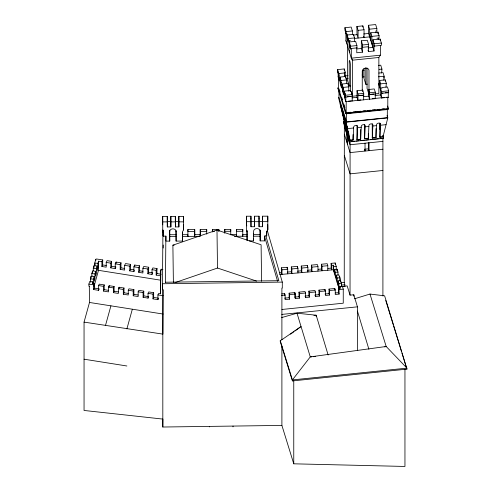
<?xml version="1.0" encoding="UTF-8"?>
<svg xmlns="http://www.w3.org/2000/svg" width="491" height="491" viewBox="0 0 491 491"><rect width="100%" height="100%" fill="white"/><g stroke="black" fill="none" stroke-linecap="round" stroke-linejoin="round"><path stroke-width="0.74" d="M95.144 265.183L94.745 265.146L94.745 263.066L95.8 259.266L96.561 258.978L102.742 259.96L101.895 261.74L101.895 266.484L106.203 267.172L106.203 262.421L107.05 260.641L111.635 261.372L110.788 263.145L110.788 267.896L115.225 268.602L115.225 263.851L116.072 262.071L121.025 262.857L120.185 264.637L120.185 269.387L124.646 270.093L124.646 265.343L125.493 263.569L130.6 264.379L129.753 266.153L129.753 270.903L133.896 271.56L133.896 266.809L134.743 265.03L139.585 265.803L138.738 267.577L138.738 272.327L142.906 272.99L142.906 268.239L143.753 266.46L148.712 267.245L147.865 269.025L147.865 273.775L152.02 274.432L152.02 269.682L152.861 267.908L157.022 268.565L156.175 270.345L156.175 275.089L160.33 275.752L160.33 271.001L160.753 271.069L160.526 293.771L158.611 293.471L157.93 294.913L157.93 299.657L152.989 298.884L152.989 294.134L153.665 292.691L148.724 291.918L148.043 293.354L148.043 298.105L143.096 297.325L143.096 292.581L143.777 291.138L138.83 290.359L138.149 291.801L138.149 296.552L133.208 295.772L133.208 291.022L133.883 289.586L128.943 288.806L128.261 290.242L128.261 294.993L123.315 294.213L123.315 289.469L123.996 288.027L119.049 287.247L118.368 288.69L118.368 293.44L113.427 292.661L113.427 287.91L114.102 286.474L109.162 285.694L108.48 287.131L108.48 291.881L103.533 291.102L103.533 286.357L104.215 284.915L99.268 284.136L98.593 285.578L98.593 290.328L93.646 289.549L93.646 284.798L94.321 283.362L92.425 283.062L92.762 281.834L89.614 281.546L88.902 284.093L88.902 286.179L89.503 286.235M160.618 293.827L160.753 271.069M404.952 369.164L404.952 466.45L293.759 463.817L281.895 425.415L162.816 427.023L162.816 289.727L162.411 289.727L162.944 229.948L162.944 235.925L163.35 235.925M163.227 248.047L163.257 245.015M89.307 286.216L89.503 302.468L84.053 322.108L162.895 334.119L163.153 289.653M162.816 427.023L162.895 419.087L84.053 410.458L84.053 322.108M165.461 282.656L165.872 236.134M209.614 426.912L209.62 426.391M233.016 426.857L233.022 426.078M348.763 133.067L348.763 138.364L349.402 140.414L353.054 140.039L353.661 127.071A2.032 1.363 -13.4 0 1 355.717 125.451A2.032 1.363 -13.4 0 1 357.644 126.66L357.018 139.634L360.689 139.254L360.689 129.421M375.959 128.581L375.959 137.683L372.288 138.063L372.896 125.095A2.032 1.363 -13.4 0 0 370.987 123.879A2.032 1.363 -13.4 0 0 368.913 125.5L368.324 138.468L364.653 138.849L364.653 137.768M375.959 137.683L376.566 124.714A2.032 1.363 -13.4 0 1 378.622 123.094A2.032 1.363 -13.4 0 1 380.55 124.303L379.874 137.124L383.514 136.903L383.514 138.345L349.402 141.856L343.596 123.057L343.596 121.621L344.344 124.051M387.068 115.502L387.798 117.883L382.955 136.964M90.743 282.356L90.344 278.906L91.074 276.261L94.229 276.556L94.229 281.306L94.966 278.667L94.966 273.917L95.696 271.278L92.541 270.983L91.811 273.622L91.811 275.709L92.21 275.746M93.677 270.461L93.278 270.424L93.278 268.344L94.008 265.705L97.163 265.993L97.163 270.744L97.899 268.104L97.899 263.354L98.495 261.2L101.895 261.74M94.745 265.146L95.094 263.882M93.499 283.264L93.499 279.195L94.229 276.556M95.696 271.278L95.696 276.022L96.432 273.383L96.432 268.638L97.163 265.993M94.045 286.363L98.495 270.332L98.495 261.2M105.467 325.508L110.917 305.862M126.881 328.902L132.331 309.256M126.881 365.991L84.053 359.197M93.646 289.549L94.321 288.113L94.321 283.362M98.593 290.328L99.041 289.365M103.533 291.102L104.215 289.665L104.215 284.915M113.427 292.661L114.102 291.218L114.102 286.474M123.315 294.213L123.996 292.777L123.996 288.027M133.208 295.772L133.883 294.33L133.883 289.586M143.096 297.325L143.777 295.889L143.777 291.138M148.043 298.105L148.497 297.147M152.989 298.884L153.665 297.442L153.665 292.691M157.93 299.657L158.384 298.7M101.895 266.484L102.631 264.937L102.742 259.96M110.788 267.896L111.525 266.343L111.635 261.372M115.225 268.602L115.716 267.564M120.185 269.387L120.921 267.834L121.025 262.857M129.753 270.903L130.496 269.35L130.6 264.379M133.896 271.56L134.387 270.523M138.738 272.327L139.481 270.774L139.585 265.803M147.865 273.775L148.607 272.223L148.712 267.245M152.02 274.432L152.511 273.401M156.175 275.089L156.911 273.542L157.022 268.565M160.33 271.001L161.177 269.221L162.926 269.504M160.33 275.752L160.821 274.715M183.505 218.513L183.542 229.911L182.431 231.844L182.431 241.075L176.085 241.093L176.036 230.739M267.785 218.317L267.822 229.714L266.711 231.648L266.711 235.895L264.514 235.901L264.514 240.885L260.169 240.897L260.12 229.954M375.063 93.916L378.862 93.523L378.862 57.472L380.372 55.188L380.372 45.7M290.549 334.162L293.636 331.922M294.87 331.026L301.051 326.54L297.012 313.203L281.613 317.591M354.514 298.792L369.987 294.048L384.625 295.84L406.947 369.128L292.397 380.924L280.257 341.607L280.257 340.613L281.895 339.704L281.895 288.119L282.294 288.082L282.294 282.104L267.282 230.396M338.545 88.889L337.728 87.852L345.621 113.396L346.474 113.752L387.325 109.548L388.553 108.977L387.651 106.056M173.391 282.423L172.887 245.169L216.991 230.027L261.102 244.776L261.593 281.269M174.845 282.687L217.507 268.043L256.554 281.098M384.735 346.922L386.178 346.486L406.947 368.133L292.397 379.924L280.257 340.613M352.385 30.958L351.175 27.066L344.921 27.711L346.124 31.608L352.385 30.958L352.385 34.456M376.849 28.429L375.652 24.55L368.44 25.293L369.643 29.172L376.849 28.429L376.849 30.749L376.008 30.835L376.008 32.854M364.046 29.755L362.843 25.87L356.883 26.483L358.086 30.368L364.046 29.755L364.046 37.445L363.628 36.088M354.52 38.433L371.061 36.721M344.921 27.711L344.921 30.037L346.124 33.928L346.965 33.842L346.965 39.212L348.015 42.613L348.015 39.255M350.39 40.655L348.272 40.87L347.174 37.328L347.174 35.002L353.446 34.395L354.551 37.948L354.551 41.447M376.959 38.212L379.083 37.991L379.083 35.671L377.966 32.044L370.754 32.744L370.754 40.44M353.465 35.027L357.031 34.665L358.086 38.065L358.086 30.368M363.696 33.977L368.594 33.474L374.032 50.996L368.434 51.573L367.986 50.131M347.174 35.002L348.272 38.55L354.551 37.948M379.083 35.671L371.877 36.359L370.754 32.744M349.316 41.944L355.607 41.342L356.914 45.565L356.914 47.885L350.635 48.529L349.316 44.264L349.316 41.944L350.635 46.209L350.635 48.529M374.032 50.996L374.032 45.62L374.179 46.105L381.36 45.368L381.36 43.048L380.132 39.077L372.933 39.759L372.933 47.455L368.017 47.903M349.113 40.784L349.113 46.16L350.39 46.025M350.635 46.209L356.914 45.565M368.581 44.362L367.311 40.274L361.333 40.821L362.622 44.976L368.581 44.362L368.581 46.682L362.622 47.296L362.468 46.811L362.468 52.187L356.767 52.77L356.767 47.4L356.914 47.885M372.933 39.759L374.179 43.785L381.36 43.048M380.372 55.188L351.323 58.177L345.916 40.655L345.916 33.351M378.862 57.472L352.378 60.197L351.323 58.177L351.323 48.689M339.569 80.113L339.164 80.15L339.164 75.381L338.845 75.411L337.636 71.483L337.636 69.612L344.228 68.936L345.234 72.195L345.234 76.627M378.493 65.407L380.734 65.174L381.943 69.096L381.624 73.049M337.636 71.483C338.827 73.276 337.299 77.83 339.164 80.15M345.234 72.195L344.289 72.294L344.498 76.651M364.205 70.244L362.824 70.385L362.824 77.032L364.205 76.891M337.636 69.612L338.845 73.54L344.498 72.956M379.12 69.384L381.943 69.096M338.084 76.645L338.483 76.602L338.483 88.153L346.143 112.961L387.798 108.671L387.798 97.12M345.093 75.921L348.051 75.62M341.711 87.048L341.313 87.091L341.313 82.316L340.987 82.347L339.938 78.953L339.938 77.075L345.59 76.498L346.64 79.892L346.64 83.587M378.794 73.061L383.035 72.625L384.146 76.24L383.827 80.193M339.938 78.953L340.263 78.916L340.263 83.691L341.313 87.091M345.971 78.769L348.187 78.542M339.938 77.075L340.987 80.475L346.64 79.892M378.5 76.823L384.146 76.24M340.263 83.691L340.662 83.654M345.259 93.842L343.454 94.033L343.454 89.258L343.135 89.288L342.086 85.894L342.086 84.022L347.732 83.439L348.782 86.833L348.782 91.265M379.617 87.097L379.617 80.45L385.269 79.867L386.319 83.274L386 87.226M342.086 85.894L342.405 85.864L342.405 90.639L343.454 94.033M347.425 44.914L347.425 80.205L349.224 86.023L350.74 85.87M364.021 68.74L364.021 78.492L365.82 84.317L367.342 84.164M378.5 83.47L379.905 83.329M342.086 84.022L343.135 87.416L348.782 86.833M379.617 80.45L380.672 83.857L386.319 83.274M338.557 88.386L338.956 88.343M342.405 90.639L342.804 90.596L345.001 97.709L344.602 97.746L344.602 92.977L345.817 96.905L345.817 101.68L352.188 101.023L352.25 94.56L351.243 91.301L350.193 91.406L349.93 90.553L344.283 91.136L344.283 93.008L345.554 97.126L352.188 96.248M360.811 95.364L363.665 95.07L363.665 99.845L357.964 100.434L357.012 97.353L357.012 90.706L362.714 90.117L363.727 93.382L363.727 95.254L357.964 95.659L359.387 95.512M369.625 99.231L368.68 96.156L368.68 89.503L374.277 88.932L375.284 92.191L375.284 94.063L369.625 94.456L369.625 99.231L375.228 98.654L375.284 94.063M385.257 92.848L388.271 92.535L388.271 97.31L381.482 98.01L380.537 94.935L380.537 88.288L381.992 88.135L381.808 87.533L387.454 86.95L388.651 90.817L388.651 92.689L381.482 93.235L382.992 93.081M344.283 91.136L345.554 95.254L352.25 94.56M357.012 90.706L358.019 93.971L363.727 93.382M368.68 89.503L369.686 92.768L375.284 92.191M380.537 88.288L381.544 91.547L388.651 90.817M338.557 97.592L338.956 97.556L346.548 122.13M345.492 96.942L345.817 96.905M347.235 96.764L350.065 96.469M351.31 92.793L352.378 96.248L356.939 95.782M370.324 94.382L373.829 94.026M351.961 97.875L357.012 97.353M363.463 96.69L368.68 96.156M374.971 95.506L380.537 94.935M348.383 101.177L351.372 100.87M360.744 99.906L352.188 101.023M369.557 98.998L363.665 99.845M372.356 98.709L384.25 97.488M386.38 97.267L388.271 97.31M346.075 112.727L346.548 112.918M347.984 112.531L351.016 112.224M353.281 111.985L356.306 111.678M357.822 111.518L360.848 111.212M363.119 110.972L365.39 110.739M367.655 110.506L370.687 110.199M372.196 110.039L375.222 109.726M377.493 109.493L379.764 109.26M382.035 109.027L384.3 108.793M387.325 108.48L387.798 108.671M345.621 113.396L388.553 108.977M343.645 121.78L344.332 121.707L338.483 97.365L346.143 122.173L350.04 140.193L353.004 139.886M387.73 117.65L346.474 121.897L346.474 113.752M346.143 122.173L387.798 117.883M345.05 123.272L345.05 126.34L345.744 126.273L345.744 124.432M353.618 128.004L347.542 128.63L346.345 124.757M357.577 127.599L361.247 127.218M365.212 126.807L368.882 126.433M372.847 126.021L376.517 125.647M380.482 125.236L386.049 124.665M346.29 125.794L346.29 130.348L346.977 130.281M347.53 131.287L347.53 134.356L348.217 134.282L348.217 132.441M348.763 138.364L349.457 138.29L350.089 140.346M356.969 139.481L360.689 139.254M372.239 137.91L375.91 137.529M348.033 141.881L346.769 142.009L346.769 134.166M351.538 141.476L354.52 141.169M356.018 141.015L359.007 140.708M360.498 140.555L364.23 140.168M365.727 140.015L368.716 139.708M370.208 139.554L378.426 138.708M379.917 138.554L382.955 138.401M382.906 141.377L350.04 144.759L344.332 126.279M364.469 149.233L368.471 148.822L369.036 150.645L369.036 142.801M382.906 149.221L350.04 152.603L344.332 134.123M382.906 170.475L350.04 173.857L344.332 155.371M336.225 266.368L335.2 262.986L331.118 263.354L331.658 265.361L333.242 265.22L333.677 266.625L336.225 266.368L336.225 270.142M334.555 274.009L334.555 269.473L337.102 269.209L337.98 272.057L337.98 275.083M334.555 269.473L335.433 272.321L337.98 272.057M336.317 275.163L338.858 274.905L339.735 277.746L337.194 278.01L336.317 275.163L336.317 279.698M336.709 276.721L335.433 276.856L335.433 272.321M338.072 285.394L338.072 280.858L340.613 280.594L341.497 283.442L341.497 286.462M338.465 282.417L337.194 282.546L337.194 278.01M341.257 282.663L344.252 282.356L344.983 286.382L343.485 286.535M338.072 280.858L338.95 283.7L341.497 283.442M341.239 285.099L344.983 284.712M339.827 288.818L339.827 286.548L342.374 286.284L343.252 289.131L343.252 303.199L281.932 309.477M341.196 286.523L347.186 285.903L350.04 295.146L353.808 294.76L357.436 306.844L357.436 350.543M281.736 293.913L284.67 293.612L285.118 295.079L285.118 299.614L289.58 299.16L289.58 294.625L289.131 293.158L294.858 292.568L295.312 294.035L295.312 298.571L299.442 298.154L299.442 293.618L298.988 292.145L305.058 291.525L305.506 292.992L305.506 297.528L309.348 297.135L309.348 292.599L308.894 291.132L314.958 290.512L315.412 291.979L315.412 296.515L319.426 296.104L319.426 291.568L318.978 290.101L324.993 289.487L325.441 290.954L325.441 295.49L329.479 295.079L329.479 290.543L329.031 289.07L334.782 288.481L335.236 289.954L335.236 294.49L339.085 294.091L339.085 289.561L338.637 288.088L340.257 287.922L339.827 286.548M333.242 265.22L333.242 269.755L338.95 288.235L340.22 288.107M281.447 295.459L285.118 295.079M289.58 294.625L295.312 294.035M299.442 293.618L305.506 292.992M309.348 292.599L315.412 291.979M319.426 291.568L325.441 290.954M329.479 290.543L335.236 289.954M339.085 289.561L343.252 289.131M284.67 298.147L289.131 297.693L289.58 299.16M294.858 292.568L294.858 297.104L298.988 296.681L299.442 298.154M305.058 296.061L308.894 295.668L309.348 297.135M319.426 296.104L318.978 294.637L314.958 295.048L315.412 296.515M324.993 294.023L329.031 293.606L329.479 295.079M335.427 292.955L338.637 292.624L339.085 294.091M281.797 314.412L357.436 306.844M313.896 315.449L316.186 315.222L328.129 355.005M282.294 282.104L162.411 283.755L162.411 289.727M373.332 43.92L371.877 44.055L371.877 36.359M357.037 48.91L361.333 48.517L362.468 52.187M281.429 267.816L281.969 269.823L281.969 274.359L281.496 272.609L281.429 267.816L287.18 267.3L287.72 269.307L287.72 273.843L287.407 272.677M291.323 266.926L291.863 268.939L291.863 273.469L291.39 271.719L291.323 266.926L297.411 266.38L297.951 268.387L297.951 272.922M301.265 266.036L301.805 268.043L301.805 272.579L301.333 270.823L301.265 266.036L307.354 265.49L307.894 267.497L307.894 272.032L307.575 270.86M311.386 265.128L311.926 267.135L311.926 271.67L311.454 269.915L311.386 265.128L317.419 264.581L317.965 266.588L317.965 271.124M321.476 264.219L322.016 266.226L322.016 270.762L321.544 269.013L321.476 264.219L327.252 263.698L327.792 265.711L327.792 270.246M281.969 269.823L287.72 269.307M291.863 268.939L297.951 268.387M301.805 268.043L307.894 267.497M311.926 267.135L317.965 266.588M322.016 266.226L327.792 265.711M279.256 272.812L281.496 272.609M287.247 272.094L291.39 271.719M297.478 271.173L301.333 270.823M307.421 270.277L311.454 269.915M318.168 269.314L321.544 269.013M327.963 268.436L331.186 268.141L331.658 269.897L331.658 265.361M279.729 274.561L333.242 269.755M311.773 356.791L310.269 356.889L292.397 379.924L292.397 380.924M313.283 356.693L315.541 356.552M165.418 282.227L278.851 280.692L265.846 235.901M172.887 245.169L174.225 245.162M162.693 218.403L162.693 216.421L167.265 216.408L167.302 226.934L170.88 226.928L170.88 221.883L175.373 221.871L175.373 226.916L178.884 226.91L178.884 221.864L183.542 221.852L183.505 216.371L178.841 216.384L178.841 218.36M170.843 218.378L170.843 216.402L175.33 216.39L175.373 226.916M246.378 218.207L246.378 216.224L250.95 216.212L250.987 226.738L254.565 226.732L254.565 221.686L259.052 221.674L259.052 226.719L262.562 226.713L262.562 221.668L267.822 221.656L267.785 216.175L262.525 216.187L262.525 218.164M254.522 218.182L254.522 216.206L259.015 216.193L259.052 226.719M162.693 216.421L162.73 221.901L167.302 221.889L167.302 226.934M246.378 216.224L246.414 221.705L250.987 221.699L250.987 226.738M182.382 234.698L187.893 234.686L187.906 236.367L187.893 229.543L194.724 229.524L194.737 236.349L194.724 229.524M200.248 229.512L206.705 229.5L206.723 231.341L200.26 231.359L200.248 229.512L200.254 235.778M212.364 231.985L212.364 229.487L218.845 229.469L218.857 231.316M224.761 229.457L230.739 229.444L230.752 231.286L224.774 231.298L224.761 229.457L224.761 233.28M236.515 229.426L242.763 229.414L242.775 231.255L236.533 231.273L236.515 229.426L236.533 236.251L236.521 234.575L230.739 234.588M163.331 231.445L162.926 231.445M194.737 231.371L187.906 231.384L187.893 229.543M214.536 231.322L212.376 231.329L212.364 229.487M169.696 234.729L176.036 234.716M194.724 234.673L200.248 234.661M247.034 234.551L242.763 234.557L242.775 236.239L242.763 229.414M253.577 234.532L260.12 234.52M163.356 230.985L163.393 236.14L165.952 236.134L165.952 241.118L169.739 241.106L169.702 230.973M169.702 236.41L176.048 236.392M182.394 236.38L200.26 236.337M234.367 236.257L247.041 236.226M253.589 236.214L260.132 236.196M249.256 240.921L253.62 240.909L253.62 231.249A3.271 2.67 -0.4 0 1 256.891 228.567A3.271 2.67 -0.4 0 1 260.169 231.23M162.944 232.286L163.35 232.286M94.745 263.066L97.899 263.354M93.278 268.344L96.432 268.638M91.811 273.622L94.966 273.917M90.344 278.906L93.499 279.195M88.902 284.093L93.646 284.798M297.012 313.203L316.186 315.222L316.186 316.566M106.203 262.421L110.788 263.145M115.225 263.851L120.185 264.637M124.646 265.343L129.753 266.153M133.896 266.809L138.738 267.577M142.906 268.239L147.865 269.025M152.02 269.682L156.175 270.345M102.631 264.937L106.222 265.502M111.525 266.343L115.962 267.049M120.921 267.834L124.64 268.424M130.496 269.35L133.945 269.897M139.481 270.774L142.949 271.327M148.607 272.223L152.756 272.879M156.911 273.542L161.073 274.199M98.495 270.332L160.753 280.201M98.593 285.578L103.533 286.357M108.48 287.131L113.427 287.91M118.368 288.69L123.315 289.469M128.261 290.242L133.208 291.022M138.149 291.801L143.096 292.581M148.043 293.354L152.989 294.134M157.93 294.913L163.092 295.723M94.321 288.113L99.268 288.886M104.215 289.665L108.456 290.334M114.102 291.218L118.343 291.887M123.996 292.777L128.237 293.44M133.883 294.33L138.124 294.999M143.777 295.889L148.724 296.662M153.665 297.442L158.611 298.221M89.503 302.468L163.092 314.044M345.916 40.655L347.425 44.147M246.82 225.897L246.378 224.614L246.378 218.366M247.077 231.697L246.414 229.763L246.414 221.705M383.704 76.67L384.146 78.112M368.581 46.682L368.434 46.197L368.434 51.573M378.721 84.194L380.672 90.504L380.672 83.857M383.09 135.534L383.514 136.903M362.162 74.902L362.824 77.032M379.924 136.197L379.874 137.124L382.906 136.811L382.906 135.32M349.113 46.16L350.157 49.554L350.157 46.197M349.224 49.984L349.899 52.175M351.93 58.736L352.378 60.197L352.378 96.248M368.324 137.394L368.275 138.315L364.604 138.695L365.261 125.88A2.032 1.363 -13.4 0 0 363.352 124.665A2.032 1.363 -13.4 0 0 361.278 126.285L360.639 139.1L360.689 138.18M350.887 91.406L350.457 90.025L350.457 66.015A3.517 0.503 84.1 0 0 349.838 61.142A3.517 0.503 84.1 0 0 349.224 62.013L349.224 86.023M364.653 149.841L365.034 151.062L365.034 143.219M338.207 72.263L338.974 74.755M342.614 86.539L343.454 89.258M338.919 78.008L340.441 82.942M340.871 84.329L342.368 89.178M346.216 101.643L346.143 112.961M344.602 97.746L345.817 101.68M339.398 89.773L340.06 91.921M341.828 97.654L342.491 99.802M343.823 104.098L344.928 107.676M340.582 106.087L341.926 110.444M342.632 112.734L343.166 114.452M343.872 116.741L344.4 118.46M345.105 120.749L345.639 122.468M350.089 141.782L350.04 295.146M345.05 126.34L345.584 128.059L345.584 122.762M346.29 130.348L346.824 132.067L346.824 126.027M347.53 134.356L348.058 136.075L348.058 131.52M385.748 300.486L393.193 324.582M393.641 326.042L401.534 351.605M401.988 353.066L406.947 369.128M369.987 294.048L386.178 346.486L310.269 356.889L301.051 326.54L281.895 339.704M305.206 296.552L305.506 297.528M294.858 297.104L295.312 298.571M357.436 311.091L368.901 349.285M277.587 281.306L264.483 236.189L264.514 240.885M349.457 138.29L345.241 120.577L348.61 135.406M348.217 134.282L344.001 116.57L347.235 130.796M346.842 129.679L342.767 112.562L346.137 127.39M345.744 126.273L341.527 108.554L344.762 122.781M216.991 230.027L217.507 268.043M267.785 224.559L267.822 229.714M266.681 231.2L266.711 235.895M262.525 216.187L262.562 226.713M260.132 230.758L260.169 240.897M254.522 216.206L254.565 226.732M253.601 233.243L253.62 235.925M253.601 238.227L253.62 240.909M247.041 230.788L247.071 240.252M183.505 224.761L183.542 229.911M182.406 232.74L182.431 236.097M182.406 237.724L182.431 241.075M178.841 216.384L178.884 226.91M176.048 230.954L176.085 241.093M170.843 216.402L170.88 226.928M387.325 109.548L387.325 117.693M385.269 79.867L385.269 81.119M382.906 138.247L382.906 296.012M381.544 91.547L381.544 93.419M381.482 93.235L381.482 98.01M380.132 39.077L380.132 40.237M379.924 123.063L379.924 137.271M379.874 123.64L379.874 129.477M378.242 38.083L378.242 39.421M377.966 32.044L377.966 33.787M374.179 43.785L374.179 46.105M372.239 123.695L372.288 138.063M369.643 29.172L369.643 36.868M369.686 92.768L369.686 94.64M368.594 33.474L368.44 25.293M368.471 142.402L368.471 148.822M368.324 133.742L368.324 138.468M367.059 68.059L367.059 88.319L368.98 94.542L368.98 70.532A3.419 2.743 -17.2 0 0 365.617 68.089A3.419 2.743 -17.2 0 0 362.254 71.22L362.254 90.731M365.82 67.813L365.82 84.317M364.653 124.634L364.653 138.849M364.604 125.211L364.604 129.587M362.843 25.87L362.843 27.03M362.714 90.117L362.714 91.596M362.622 44.976L362.622 47.296M361.333 40.821L361.333 48.517M358.019 93.971L358.019 95.843M357.964 95.659L357.964 100.434M357.031 34.665L356.883 26.483M356.969 125.266L357.018 139.634M353.808 294.76L353.808 296.177M353.446 34.395L353.446 35.794M353.054 134.583L353.054 140.039M349.402 140.414L349.402 141.856M348.272 38.55L348.272 40.87M347.505 136.547L347.505 144.391M346.124 31.608L346.124 33.928M345.59 76.498L345.59 77.971M345.554 95.254L345.554 97.126M344.344 118.018L344.252 282.356M344.228 68.936L344.228 70.182M343.135 87.416L343.135 89.288M340.987 80.475L340.987 82.347M340.613 280.594L340.613 282.104M340.49 281.46L340.49 279.232L339.704 276.685L339.735 280.772M338.956 90.148L338.956 97.556M338.95 283.7L338.95 288.235M338.845 73.54L338.845 75.411M338.637 288.088L338.637 292.624M337.102 269.209L337.102 270.725M335.2 262.986L335.2 264.373M334.782 288.481L334.782 289.997M333.677 266.625L333.677 271.161M331.186 268.141L331.118 263.354M329.031 289.07L329.031 293.606M324.993 289.487L324.993 290.997M318.978 290.101L318.978 294.637M308.894 291.132L308.894 295.668M307.354 265.49L307.354 266.877M298.988 292.145L298.988 296.681M297.411 266.38L297.411 267.773M293.759 380.611L293.759 463.817M289.131 293.158L289.131 297.693M287.18 267.3L287.18 268.687M284.67 293.612L284.67 295.122M281.895 346.02L281.895 425.415M267.785 216.175L267.785 218.151M262.525 218.329L262.525 221.392L259.015 221.398L259.015 218.342M259.015 216.193L259.015 218.176M254.528 218.348L254.528 221.41L250.95 221.416L250.95 218.36M250.95 216.212L250.95 218.194M247.028 230.567L247.077 240.216M230.739 229.444L230.752 234.845M218.845 229.469L218.845 231.218M206.705 229.5L206.723 234.189M200.26 231.359L200.26 235.625M183.505 216.371L183.505 218.354M178.841 218.526L178.841 221.588L175.33 221.594L175.33 218.532M175.33 216.39L175.33 218.372M170.843 218.544L170.843 221.607L167.265 221.613L167.265 218.556M169.69 230.169L169.739 241.106M167.265 216.408L167.265 218.391M163.393 236.14L163.393 231.893L162.73 229.96L162.73 221.901M162.693 218.563L162.693 224.81M161.177 269.221L161.177 270.615M134.743 265.03L134.743 266.423M119.049 287.247L119.049 288.604M116.072 262.071L116.072 263.458M109.162 285.694L109.162 287.051M95.8 259.266L95.8 260.653M94.008 265.705L94.008 267.785M92.762 281.834L92.762 283.872M92.541 270.983L92.541 273.064M91.074 276.261L91.074 278.348M169.739 231.445A3.173 2.59 -0.4 0 1 172.912 228.843A3.173 2.59 -0.4 0 1 176.085 231.427"/></g></svg>
